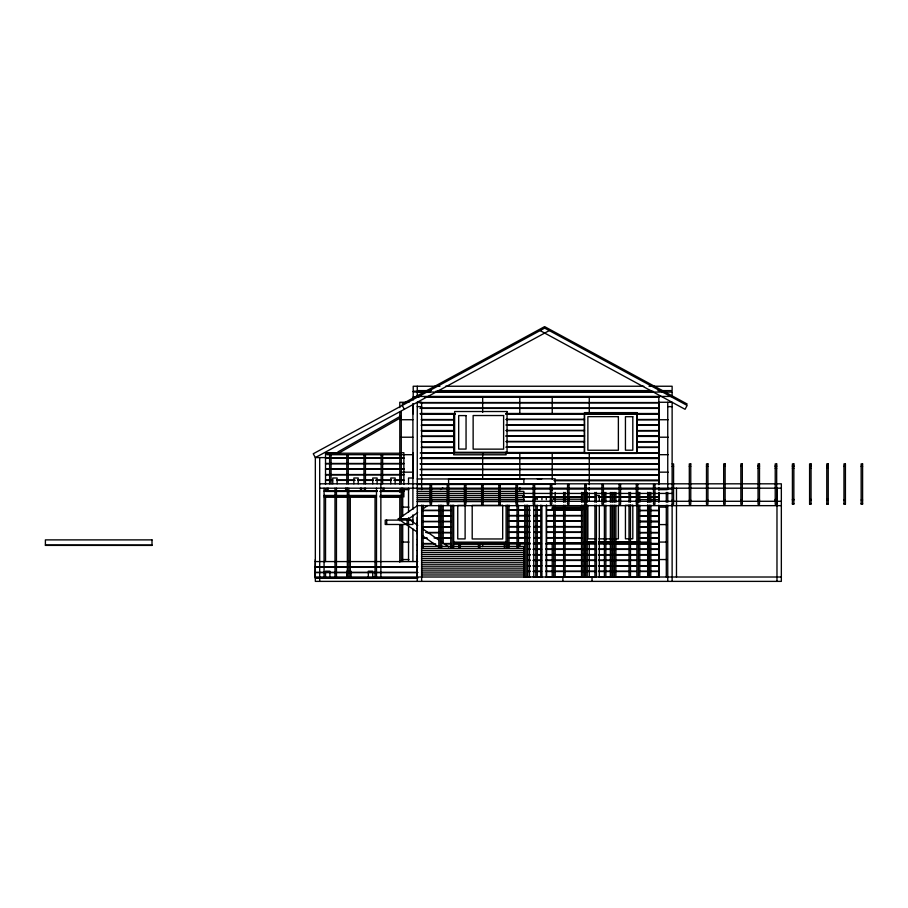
<?xml version="1.0" encoding="UTF-8"?>
<svg xmlns="http://www.w3.org/2000/svg" width="908" height="908" viewBox="0 0 908 908"><rect width="100%" height="100%" fill="white"/><g stroke="black" fill="none" stroke-linecap="round" stroke-linejoin="round"><path stroke-width="1.36" d="M417.271 517.31L417.271 522.702M417.271 522.838L417.271 528.229M417.271 528.377L417.271 533.768M417.271 533.915L417.271 539.295M417.271 539.443L417.271 544.834M417.271 544.982L417.271 550.361M417.271 550.509L417.271 555.9M417.271 556.048L416.942 561.575M417.271 561.428L416.942 567.114M417.271 566.967L416.942 572.642M417.271 572.505L416.942 578.18M417.714 505.438L398.34 518.945L416.783 531.793M440.505 489.537L442.775 487.948M417.646 512.577L408.532 518.945L398.34 518.945L408.532 518.945L417.748 525.369M422.209 509.399L427.906 505.427M402.051 404.026L544.618 326.619L687.186 404.026M549.261 330.591L315.337 457.598L315.337 581.381L781.345 581.381L781.345 483.816L673.543 483.816M439.926 386.24L413.208 386.24L413.208 400.008M445.59 386.24L643.806 386.24M649.004 386.24L672.124 386.24L672.124 390.61L657.96 390.61M431.425 390.61L417.271 390.61L417.271 386.24M438.507 390.61L650.877 390.61M413.208 391.779L430.029 391.779M435.647 391.779L653.204 391.779M413.208 397.023L418.815 396.978M425.829 396.978L658.822 397.023M413.208 397.307L418.815 397.307M424.422 397.307L658.822 397.307M408.975 402.267L399.792 402.267L399.792 407.635M417.408 402.55L658.822 402.55M420.211 402.846L658.822 402.846M417.271 406.636L421.641 406.636M667.755 406.636L672.124 406.636M420.211 408.089L658.822 408.055M420.211 408.384L658.822 408.384M420.211 413.912L455.283 413.912M505.779 413.912L658.822 413.912L658.822 397.057M506.131 414.082L584.48 414.082L584.48 452.797M421.335 414.309L453.682 414.309M506.131 419.292L584.48 419.326M421.335 419.519L453.682 419.553M506.131 419.621L584.48 419.621M636.849 419.507L658.697 419.473M401.109 419.734L412.902 419.734M636.849 419.802L658.697 419.802M659.015 419.734L668.186 419.734M421.335 419.848L453.682 419.848M506.131 424.865L584.48 424.819M421.335 425.08L453.682 425.046M636.849 425.046L658.697 425.001M506.131 425.148L584.48 425.148M421.335 425.375L453.682 425.375M636.849 425.33L658.697 425.33M506.131 430.392L584.48 430.358M636.849 430.574L658.697 430.54M506.131 430.687L584.48 430.687M421.335 430.914L453.682 430.914M636.849 430.869L658.697 430.869M506.131 435.897L584.48 435.897M506.131 435.931L584.48 435.931M421.335 436.146L453.682 436.112M506.131 436.226L584.48 436.226M421.335 436.442L453.682 436.442M636.849 436.408L658.697 436.408M401.109 437.213L412.902 437.213M659.015 437.213L668.186 437.213M506.131 441.424L584.48 441.458M421.335 441.685L453.682 441.651M506.131 441.753L584.48 441.753M636.849 441.64L658.697 441.606M636.849 441.935L658.697 441.935M421.335 441.98L453.682 441.98M506.131 446.963L584.48 446.997M421.335 447.179L453.682 447.179M636.849 447.145L658.697 447.179M506.131 447.292L584.48 447.292M421.335 447.508L453.682 447.508M636.849 447.474L658.697 447.474M506.131 452.49L584.48 452.524M339.513 452.717L325.529 452.717L325.529 484.429M401.075 452.717L403.878 452.717L403.878 484.429M636.849 452.706L658.697 452.672M506.131 452.82L584.48 452.82M420.211 453.001L658.822 453.001L658.822 484.713M399.758 453.228L326.937 453.228L326.937 454.692L399.758 454.692M401.109 454.692L412.902 454.692M659.015 454.692L668.186 454.692M325.529 457.598L315.337 457.598L313.249 453.762L544.687 328.106L687.14 405.445L685.052 409.292L540.112 330.591M325.529 457.916L403.878 457.95M325.529 458.245L403.878 458.245M420.211 458.529L658.822 458.529M325.529 463.455L403.878 463.489M325.529 463.784L403.878 463.784M420.211 463.738L658.822 463.772M672.124 463.875L673.577 463.875L673.577 504.281L672.124 504.281M420.211 464.067L658.822 464.067M758.044 465.883L759.497 465.883M775.228 465.883L776.68 465.883M792.412 465.883L793.864 465.883M809.595 465.883L811.048 465.883M826.779 465.883L828.232 465.883M672.124 466.326L673.577 466.326M689.308 466.326L690.761 466.326M706.492 466.326L707.945 466.326M723.676 466.326L725.129 466.326M740.86 466.326L742.313 466.326M758.044 466.326L759.497 466.326M775.228 466.326L776.68 466.326M792.412 466.326L793.864 466.326M809.595 466.326L811.048 466.326M826.779 466.326L828.232 466.326M843.963 466.326L845.416 466.326M861.147 466.326L862.6 466.326M758.044 468.324L759.497 468.324M775.228 468.324L776.68 468.324M792.412 468.324L793.864 468.324M809.595 468.324L811.048 468.324M826.779 468.324L828.232 468.324M325.529 469.311L403.878 469.311M420.211 469.311L658.822 469.311M420.211 469.606L658.822 469.606M401.109 472.16L412.902 472.16M659.015 472.16L668.186 472.16M325.529 474.555L403.878 474.521M325.529 474.85L403.878 474.85M420.211 474.805L658.822 474.805M420.211 475.134L658.822 475.134M412.902 477.994L408.532 477.994L408.532 483.816M417.271 478.97L523.871 478.97L523.871 484.486M537.332 478.936L541.69 478.936M325.529 480.094L332.521 480.048M336.72 480.048L354.903 480.094M357.707 480.094L373.097 480.048M375.889 480.048L391.28 480.094M394.083 480.048L403.878 480.094M325.529 480.377L332.521 480.377M336.72 480.377L354.903 480.377M357.707 480.377L373.097 480.377M375.889 480.377L391.28 480.377M394.083 480.377L403.878 480.377M554.209 480.673L658.822 480.673M319.571 483.816L672.124 483.816M448.575 484.032L555.174 484.066M417.271 484.18L523.871 484.214M417.271 484.509L555.174 484.361L555.174 478.834L448.575 478.834L448.575 484.339M319.695 488.186L672.124 488.186M673.214 488.186L781.345 488.186M430.086 488.867L431.538 488.867M447.269 488.867L448.722 488.867M464.453 488.867L465.906 488.867M619.108 488.867L620.573 488.867M636.292 488.867L637.756 488.867M653.476 488.867L654.94 488.867M417.271 489.06L672.124 489.06M408.975 489.639L399.792 489.639L399.792 492.329M659.015 489.639L666.881 489.639M324.065 491.092L377.399 491.092M325.529 491.16L377.297 491.16M377.297 491.455L325.529 491.455L325.529 488.504M380.089 491.455L403.878 491.455M417.271 491.387L523.871 491.387L523.871 501.579L417.271 501.579M417.271 493.43L672.124 493.43M324.065 495.462L347.923 495.462M348.831 495.462L376.491 495.462M380.202 495.462L401.257 495.462M417.271 495.462L523.871 495.462M596.034 495.462L599.303 495.462L599.303 501.091M325.529 496.653L347.912 496.687M350.704 496.653L375.889 496.687M380.089 496.653L399.679 496.687M522.906 496.778L555.174 496.744M324.065 496.926L347.923 496.926M348.831 496.926L376.491 496.926M380.089 496.982L401.257 496.926M554.209 496.937L582.266 496.971M586.466 496.937L595.705 496.971M598.508 496.937L636.372 496.971M639.187 496.971L647.597 496.937M650.4 496.937L658.822 496.971M522.906 497.073L555.174 497.073M554.209 497.266L582.266 497.266M586.466 497.266L595.705 497.266M598.508 497.266L636.372 497.266M639.187 497.266L647.597 497.266M650.4 497.266L658.822 497.266M417.271 497.505L523.871 497.505M553.676 499.196L581.653 499.196M758.044 499.389L759.497 499.389M775.228 499.389L776.68 499.389M792.412 499.389L793.864 499.389M809.595 499.389L811.048 499.389M826.779 499.389L828.232 499.389M417.271 499.536L523.871 499.536M639.709 499.593L647.892 499.593M650.627 499.593L658.822 499.593M430.086 500.002L431.538 500.002M447.269 500.002L448.722 500.002M464.453 500.002L465.906 500.002M481.637 500.002L483.09 500.002M498.821 500.002L500.274 500.002M516.005 500.002L517.458 500.002M533.189 500.002L534.642 500.002M550.373 500.002L551.826 500.002M567.557 500.002L569.01 500.002M584.741 500.002L586.205 500.002M601.925 500.002L603.389 500.002M619.108 500.002L620.573 500.002M636.292 500.002L637.756 500.002M653.476 500.002L654.94 500.002M672.124 500.002L673.577 500.002M689.308 500.002L690.761 500.002M706.492 500.002L707.945 500.002M723.676 500.002L725.129 500.002M740.86 500.002L742.313 500.002M758.044 500.002L759.497 500.002M775.228 500.002L776.68 500.002M792.412 500.002L793.864 500.002M809.595 500.002L811.048 500.002M826.779 500.002L828.232 500.002M843.963 500.002L845.416 500.002M861.147 500.002L862.6 500.002M417.271 501.284L672.124 501.284M673.214 501.284L781.345 501.284M792.412 503.69L793.864 503.69M809.595 503.69L811.048 503.69M826.779 503.69L828.232 503.69M843.963 503.69L845.416 503.69M861.147 503.69L862.6 503.69M417.271 505.654L781.345 505.654M402.414 507.118L408.975 507.118M587.215 507.118L552.268 507.118L552.268 508.571L587.215 508.571M666.881 507.118L659.015 507.118L659.015 577.011M552.268 508.514L585.819 508.514M508.9 509.933L529.886 509.967M534.086 509.933L541.077 509.967M546.673 509.933L581.653 509.967M422.822 510.319L439.688 510.285M442.502 510.319L450.935 510.285M508.9 510.262L529.886 510.262M534.086 510.262L541.077 510.262M546.673 510.262L581.653 510.262M639.709 510.364L647.892 510.33M650.627 510.33L658.822 510.364M422.822 510.614L439.688 510.614M442.502 510.614L450.935 510.614M639.709 510.659L647.892 510.659M650.627 510.659L658.822 510.659M508.9 515.506L529.886 515.472M534.086 515.506L541.077 515.472M546.673 515.506L581.653 515.472M422.822 515.857L439.688 515.823M442.502 515.857L450.935 515.823M508.9 515.801L529.886 515.801M534.086 515.801L541.077 515.801M546.673 515.801L581.653 515.801M639.709 515.903L647.892 515.869M650.627 515.903L658.822 515.869M422.822 516.153L439.688 516.153M442.502 516.153L450.935 516.153M639.709 516.198L647.892 516.198M650.627 516.198L658.822 516.198M412.902 520.102L385.23 520.102L385.23 524.472L412.902 524.472L412.902 514.893M508.9 520.999L529.886 520.999M534.086 520.999L541.077 520.999M546.673 520.999L581.653 520.999M508.9 521.033L529.886 521.033M534.086 521.033L541.077 521.033M546.673 521.033L581.653 521.033M422.822 521.385L439.688 521.351M442.502 521.385L450.935 521.351M508.9 521.328L529.886 521.328M534.086 521.328L541.077 521.328M546.673 521.328L581.653 521.328M422.822 521.68L439.688 521.68M442.502 521.68L450.935 521.68M639.709 521.725L647.892 521.725M650.627 521.725L658.822 521.725M659.015 524.586L666.881 524.586M508.9 526.572L529.886 526.538M534.086 526.538L541.077 526.572M546.673 526.538L581.653 526.572M508.9 526.867L529.886 526.867M534.086 526.867L541.077 526.867M546.673 526.867L581.653 526.867M639.709 526.935L647.892 526.969M650.627 526.935L658.822 526.969M422.822 527.219L439.688 527.219M442.502 527.219L450.935 527.219M639.709 527.264L647.892 527.264M650.627 527.264L658.822 527.264M508.9 532.077L529.886 532.111M534.086 532.111L541.077 532.077M546.673 532.077L581.653 532.111M425.625 532.463L439.688 532.417M442.502 532.417L450.935 532.463M508.9 532.406L529.886 532.406M534.086 532.406L541.077 532.406M546.673 532.406L581.653 532.406M639.709 532.508L647.892 532.463M650.627 532.463L658.822 532.508M427.032 532.746L439.688 532.746M442.502 532.746L450.935 532.746M639.709 532.792L647.892 532.792M650.627 532.792L658.822 532.792M508.9 537.638L529.886 537.604M534.086 537.638L541.077 537.604M546.673 537.638L581.653 537.604M422.822 537.956L427.032 537.99M434.069 537.956L439.688 537.99M442.502 537.99L450.935 537.956M508.9 537.933L529.886 537.933M534.086 537.933L541.077 537.933M546.673 537.933L581.653 537.933M639.709 538.001L647.892 538.035M650.627 538.001L658.822 538.035M422.822 538.285L427.032 538.285M435.477 538.285L439.688 538.285M442.502 538.285L450.935 538.285M639.709 538.331L647.892 538.331M650.627 538.331L658.822 538.331M594.808 538.853L587.873 538.853L587.873 505.245M598.962 538.853L612.821 538.853M615.59 538.853L618.371 538.853L618.371 505.245M584.457 542.008L595.784 542.008M598.622 542.008L612.786 542.008M615.624 542.008L636.883 542.008M402.414 542.065L408.975 542.065M453.682 542.121L506.108 542.121M584.457 542.065L595.784 542.065M598.622 542.065L612.786 542.065M614.455 542.121L649.402 542.065M659.015 542.065L666.881 542.065M508.9 543.143L529.886 543.143M534.086 543.143L541.077 543.143M546.673 543.143L581.653 543.143M508.9 543.177L529.886 543.177M534.086 543.177L541.077 543.177M546.673 543.177L581.653 543.177M422.822 543.529L434.069 543.495M443.91 543.529L450.935 543.495M508.9 543.472L529.886 543.472M534.086 543.472L541.077 543.472M546.673 543.472L581.653 543.472M584.457 543.472L595.784 543.517M598.622 543.472L612.786 543.517M615.624 543.472L649.402 543.517L614.455 543.574M422.822 543.824L435.647 543.869M443.91 543.824L451.072 543.869M453.875 543.869L504.371 543.869M508.582 543.869L524.756 543.869M527.559 543.869L530.363 543.869M533.166 543.869L541.588 543.869M545.799 543.869L595.705 543.869M598.508 543.869L636.372 543.869M639.187 543.869L647.892 543.869M650.4 543.869L658.822 543.869M45.4 545.084L151.999 545.118M421.482 546.434L523.871 546.434L523.871 577.011M421.482 548.477L523.871 548.477M527.559 549.102L530.363 549.068M533.166 549.102L541.588 549.068M545.799 549.102L595.705 549.068M598.508 549.102L636.372 549.068M639.187 549.102L647.597 549.068M650.4 549.102L658.822 549.068M527.559 549.397L530.363 549.397M533.166 549.397L541.588 549.397M545.799 549.397L595.705 549.397M598.508 549.397L636.372 549.397M639.187 549.397L647.597 549.397M650.4 549.397L658.822 549.397M421.482 550.509L523.871 550.509M421.482 552.552L523.871 552.552M421.482 554.584L523.871 554.584M527.559 554.606L530.363 554.64M533.166 554.606L541.588 554.64M545.799 554.606L595.705 554.606M598.508 554.64L636.372 554.606M639.187 554.64L647.597 554.606M650.4 554.64L658.822 554.606M527.559 554.936L530.363 554.936M533.166 554.936L541.588 554.936M545.799 554.936L595.705 554.936M598.508 554.936L636.372 554.936M639.187 554.936L647.597 554.936M650.4 554.936L658.822 554.936M421.482 556.627L523.871 556.627M421.482 558.67L523.871 558.67M315.337 559.544L314.894 577.011L781.345 577.011M402.414 559.544L408.975 559.544M659.015 559.544L666.881 559.544M527.559 560.134L530.363 560.168M533.166 560.168L541.588 560.134M545.799 560.134L595.705 560.134M598.508 560.168L636.372 560.134M639.187 560.134L647.597 560.168M650.4 560.168L658.822 560.134M527.559 560.463L530.363 560.463M533.166 560.463L541.588 560.463M545.799 560.463L595.705 560.463M598.508 560.463L636.372 560.463M639.187 560.463L647.597 560.463M650.4 560.463L658.822 560.463M421.482 560.701L523.871 560.701M315.337 561.575L417.725 561.575M421.482 562.744L523.871 562.744M421.482 564.787L523.871 564.787M527.559 566.002L530.363 566.002M533.166 566.002L541.588 566.002M545.799 566.002L595.705 566.002M598.508 566.002L636.372 566.002M639.187 566.002L647.597 566.002M650.4 566.002L658.822 566.002M421.482 566.819L523.871 566.819M315.337 567.114L417.725 567.114M421.482 568.862L523.871 568.862M421.482 570.894L523.871 570.894M527.559 571.2L530.363 571.234M533.166 571.234L541.588 571.2M545.799 571.2L595.705 571.2M598.508 571.2L636.372 571.234M639.187 571.2L647.597 571.234M650.4 571.234L658.822 571.2M527.559 571.529L530.363 571.529M533.166 571.529L541.588 571.529M545.799 571.529L595.705 571.529M598.508 571.529L636.372 571.529M639.187 571.529L647.597 571.529M650.4 571.529L658.822 571.529M315.337 572.312L417.725 572.358M315.337 572.642L417.725 572.642M421.482 572.937L523.871 572.937M421.482 574.98L523.871 574.98M527.559 576.739L530.363 576.773M533.166 576.739L541.588 576.773M545.799 576.739L595.705 576.739M598.508 576.773L636.372 576.739M639.187 576.739L647.597 576.773M650.4 576.773L658.822 576.739M315.337 577.851L417.725 577.885M315.337 578.18L417.725 578.18M422.356 528.581L438.485 539.84M440.789 541.44L448.858 547.07M422.538 535.811L438.666 547.07M402.233 405.445L404.321 409.292M776.976 488.186L776.976 581.381M676.483 488.186L676.483 577.011M672.124 581.381L672.124 402.267L659.015 402.267L659.015 484.259M667.755 402.267L667.755 489.639M667.755 492.408L667.755 502.328M667.755 505.098L667.755 581.381M666.29 492.408L666.29 502.283M666.29 505.098L666.29 577.011M659.015 492.329L659.015 501.738M658.822 487.505L658.822 490.241M658.822 493.033L658.822 502.283M658.822 505.132L658.822 577.034M658.697 452.979L658.697 414.264L636.849 414.264L636.849 452.979M650.854 492.408L650.854 502.283M650.854 505.098L650.854 577.011M649.402 492.408L649.402 502.283M649.402 505.098L649.402 577.011M647.949 492.408L647.949 502.283M647.949 505.098L647.949 577.011M647.654 492.408L647.654 502.283M647.654 505.098L647.654 577.011M639.788 492.408L639.788 502.283M639.788 505.098L639.788 577.011M638.335 492.408L638.335 502.283M638.335 505.098L638.335 577.011M636.883 492.408L636.883 502.283M636.883 505.098L636.883 577.011M630.47 492.408L630.47 502.283M630.47 505.098L630.47 577.011M629.017 492.408L629.017 502.283M629.017 505.098L629.017 577.011M615.908 492.408L615.908 502.283M615.908 505.098L615.908 577.011M614.455 492.408L614.455 502.283M614.455 505.098L614.455 577.011M612.991 492.408L612.991 502.283M612.991 505.098L612.991 577.011M611.833 492.408L611.833 502.283M611.833 505.098L611.833 577.011M610.369 492.408L610.369 502.283M610.369 505.098L610.369 577.011M605.863 492.408L605.863 502.283M605.863 505.098L605.863 577.011M604.399 492.408L604.399 502.283M604.399 505.098L604.399 577.011M599.303 505.302L599.303 577.011M596.397 492.408L596.397 502.283M596.397 505.098L596.397 577.011M594.933 492.408L594.933 502.283M594.933 505.098L594.933 577.011M592.027 577.011L592.027 581.381M589.269 397.057L589.269 413.889M589.269 453.001L589.269 484.713M589.269 487.505L589.269 490.241M589.269 493.033L589.269 501.307M589.269 543.869L589.269 577.034M587.215 492.408L587.215 502.283M587.215 505.098L587.215 577.011M585.762 505.098L585.762 577.011M584.457 492.408L584.457 502.283M584.457 504.734L584.457 577.011M582.993 492.408L582.993 502.283M582.993 505.098L582.993 577.011M581.54 492.408L581.54 502.283M581.54 505.098L581.54 577.011M565.082 492.408L565.082 502.283M565.082 505.098L565.082 577.011M563.63 492.408L563.63 502.283M563.63 505.098L563.63 577.011M562.903 577.011L562.903 581.381M555.185 492.408L555.185 502.283M555.185 505.098L555.185 577.011M553.721 496.642L553.721 499.468M553.721 505.098L553.721 577.011M552.223 397.057L552.223 413.889M552.223 453.001L552.223 479.174M552.223 487.505L552.223 490.241M552.223 543.869L552.223 577.034M546.593 505.098L546.593 577.011M546.298 496.869L546.298 499.684M546.298 505.302L546.298 577.011M541.928 496.869L541.928 499.684M541.928 505.302L541.928 577.011M540.759 505.098L540.759 577.011M537.264 496.642L537.264 499.468M537.264 505.098L537.264 577.011M535.811 496.642L535.811 499.468M535.811 505.098L535.811 577.011M533.768 505.654L533.768 577.011M529.409 505.654L529.409 577.011M527.661 505.098L527.661 577.011M526.197 505.098L526.197 577.011M524.745 505.098L524.745 577.011M519.807 397.057L519.807 413.889M519.807 453.001L519.807 479.174M519.807 487.505L519.807 490.241M519.807 543.869L519.807 546.559M518.479 505.098L518.479 547.399M517.027 505.098L517.027 547.399M509.013 505.098L509.013 547.399M507.561 505.098L507.561 547.399M506.108 451.98L506.108 454.794L453.682 454.794L453.682 414.014M506.108 505.098L506.108 547.399M504.36 543.268L504.36 547.49M482.67 397.057L482.67 412.425M482.67 453.001L482.67 479.174M482.67 487.505L482.67 490.241M482.67 543.869L482.67 546.559M479.889 543.177L479.889 547.399M478.437 543.177L478.437 547.399M460.379 543.177L460.379 547.399M458.926 543.177L458.926 547.399M453.682 505.098L453.682 547.399M452.218 505.098L452.218 547.399M450.765 505.098L450.765 547.399M443.195 505.302L443.195 543.268M441.742 505.098L441.742 547.399M440.278 505.098L440.278 547.399M438.825 505.098L438.825 547.399M423.094 505.098L423.094 547.399M421.641 489.639L421.641 402.267L417.271 402.267L417.271 581.381M421.641 505.098L421.641 581.381M413.208 404.151L413.208 413.889M413.208 453.001L413.208 477.824M412.902 403.674L412.902 509.331M412.902 528.955L412.902 561.507M408.532 488.186L408.532 512.089M408.532 517.708L408.532 524.472M408.532 524.745L408.532 561.303M407.079 520.102L407.079 524.472M403.878 488.515L403.878 496.96M402.709 488.186L402.709 516.38M402.709 524.847L402.709 561.507M401.257 483.816L401.257 411.733L399.804 411.733L399.792 484.259M401.257 488.186L401.257 518.003M401.257 524.847L401.257 561.564M399.792 496.358L399.792 520.806M399.792 524.586L399.792 562.234M395.15 483.816L395.15 477.994L390.781 477.994L390.781 483.816M386.695 520.102L386.695 524.472M384.073 488.186L384.073 491.092M382.904 488.186L382.904 491.092M382.62 454.692L382.62 483.816M381.156 454.692L381.156 483.816M380.861 483.816L380.861 577.011M377.115 483.816L377.115 477.994L372.745 477.994L372.745 483.816M376.491 488.186L376.491 577.011M375.038 496.926L375.038 577.011M372.711 577.011L372.711 571.189L368.342 571.189L368.342 577.011M365.436 454.692L365.436 483.816M365.425 488.186L365.425 491.092M364.267 488.186L364.267 491.092M363.972 454.692L363.972 483.816M361.645 488.186L361.645 491.092M360.476 488.186L360.476 491.092M358.217 483.816L358.217 477.994L353.848 477.994L353.848 483.816M351.067 577.011L351.067 571.189L346.697 571.189L346.697 577.011M350.284 496.926L350.284 577.011M348.831 488.186L348.831 577.011M348.252 454.692L348.252 483.816M347.367 488.186L347.367 577.011M346.788 454.692L346.788 483.816M346.788 488.186L346.788 491.092M345.619 488.186L345.619 491.092M337.129 483.816L337.129 477.994L332.759 477.994L332.759 483.816M336.448 488.186L336.448 577.011M334.995 488.186L334.995 577.011M331.068 454.692L331.068 483.816M329.899 577.011L329.899 571.189L325.529 571.189L325.529 577.011M329.604 454.692L329.604 483.816M328.151 488.186L328.151 491.092M326.982 488.186L326.982 491.092M325.529 495.53L325.529 561.564M324.065 488.186L324.065 577.011M319.695 457.598L319.695 581.381M400.462 416.204L337.867 451.968L338.593 453.228L401.177 417.464L400.462 416.204M430.029 391.45L413.208 391.45L430.029 391.484M653.204 391.45L435.647 391.45L653.204 391.484M672.124 392.063L417.271 392.063L417.271 396.433L672.124 396.433L672.124 392.063M507.05 411.517L454.624 411.517L454.624 452.298L507.05 452.298L507.05 411.517M636.883 412.629L584.457 412.629L584.457 453.41L636.883 453.41L636.883 412.629M455.283 413.583L420.211 413.583L455.283 413.617M658.822 413.583L505.779 413.583L658.822 413.617M466.054 415.592L458.688 415.592L458.688 449.074L466.054 449.074L466.054 415.592M503.622 415.535L473.136 415.535L473.136 449.142L503.622 449.142L503.622 415.535M618.371 416.647L587.873 416.647L587.873 450.255L618.371 450.255L618.371 416.647M632.808 416.704L625.442 416.704L625.442 450.198L632.808 450.198L632.808 416.704M453.682 430.585L421.335 430.585L453.682 430.619M658.697 436.078L636.849 436.078L658.697 436.112M453.682 452.717L421.335 452.717L453.682 452.751M658.822 458.2L420.211 458.2L658.822 458.245M690.761 463.875L689.308 463.875L689.308 504.281L690.761 504.281L690.761 463.875M707.945 463.875L706.492 463.875L706.492 504.281L707.945 504.281L707.945 463.875M725.129 463.875L723.676 463.875L723.676 504.281L725.129 504.281L725.129 463.875M742.313 463.875L740.86 463.875L740.86 504.281L742.313 504.281L742.313 463.875M759.497 463.875L758.044 463.875L758.044 504.281L759.497 504.281L759.497 463.875M776.68 463.875L775.228 463.875L775.228 504.281L776.68 504.281L776.68 463.875M793.864 463.875L792.412 463.875L792.412 504.281L793.864 504.281L793.864 463.875M811.048 463.875L809.595 463.875L809.595 504.281L811.048 504.281L811.048 463.875M828.232 463.875L826.779 463.875L826.779 504.281L828.232 504.281L828.232 463.875M845.416 463.875L843.963 463.875L843.963 504.281L845.416 504.281L845.416 463.875M862.6 463.875L861.147 463.875L861.147 504.281L862.6 504.281L862.6 463.875M403.878 468.982L325.529 468.982L403.878 469.016M658.822 480.343L554.209 480.343L658.822 480.377M431.538 484.588L430.086 484.588L430.086 504.281L431.538 504.281L431.538 484.588M448.722 484.588L447.269 484.588L447.269 504.281L448.722 504.281L448.722 484.588M465.906 484.588L464.453 484.588L464.453 504.281L465.906 504.281L465.906 484.588M483.09 484.588L481.637 484.588L481.637 504.281L483.09 504.281L483.09 484.588M500.274 484.588L498.821 484.588L498.821 504.281L500.274 504.281L500.274 484.588M517.458 484.588L516.005 484.588L516.005 504.281L517.458 504.281L517.458 484.588M534.642 484.588L533.189 484.588L533.189 504.281L534.642 504.281L534.642 484.588M551.826 484.588L550.373 484.588L550.373 504.281L551.826 504.281L551.826 484.588M569.01 484.588L567.557 484.588L567.557 504.281L569.01 504.281L569.01 484.588M586.205 484.588L584.741 484.588L584.741 504.281L586.205 504.281L586.205 484.588M603.389 484.588L601.925 484.588L601.925 504.281L603.389 504.281L603.389 484.588M620.573 484.588L619.108 484.588L619.108 504.281L620.573 504.281L620.573 484.588M637.756 484.588L636.292 484.588L636.292 504.281L637.756 504.281L637.756 484.588M654.94 484.588L653.476 484.588L653.476 504.281L654.94 504.281L654.94 484.588M403.878 491.126L380.089 491.126L403.878 491.16M632.808 505.302L625.442 505.302L625.442 538.796L632.808 538.796L632.808 505.302M465.112 505.416L457.745 505.416L457.745 538.909L465.112 538.909L465.112 505.416M502.68 505.359L472.194 505.359L472.194 538.966L502.68 538.966L502.68 505.359M647.892 521.396L639.709 521.396L647.892 521.43M658.822 521.396L650.627 521.396L658.822 521.43M439.688 526.89L422.822 526.89L439.688 526.924M450.935 526.89L442.502 526.89L450.935 526.924M151.999 539.885L45.4 539.885L45.4 545.39L151.999 545.413L151.999 539.885M506.108 543.517L453.682 543.517L506.108 543.574M658.822 543.54L650.627 543.54L658.822 543.574M530.363 565.673L527.559 565.673L530.363 565.707M541.588 565.673L533.166 565.673L541.588 565.707M595.705 565.673L545.799 565.673L595.705 565.707M636.372 565.673L598.508 565.673L636.372 565.707M647.597 565.673L639.187 565.673L647.597 565.707M658.822 565.673L650.4 565.673L658.822 565.707M417.725 566.785L315.337 566.785L417.725 566.819"/></g></svg>
